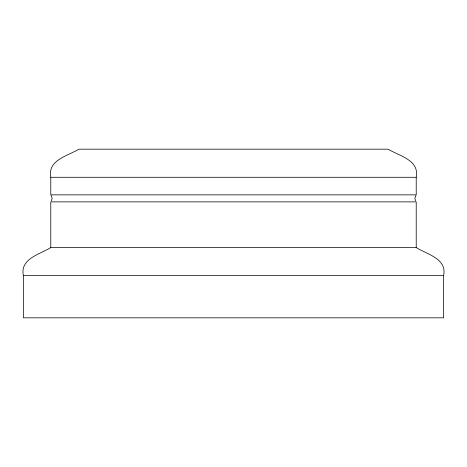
<?xml version="1.0" encoding="UTF-8"?>
<svg xmlns="http://www.w3.org/2000/svg" width="467" height="467" viewBox="0 0 467 467"><rect width="100%" height="100%" fill="white"/><g stroke="black" fill="none" stroke-linecap="round" stroke-linejoin="round"><path stroke-width="0.7" d="M50.78 177.285C47.371 159.988 67.82 155.937 78.888 149.177L388.112 149.177C399.18 155.937 419.629 159.988 416.22 177.285L416.22 194.856L50.78 194.856L50.78 177.285L416.22 177.285M443.627 275.658C447.211 258.619 427.066 254.363 416.22 247.551L50.78 247.551C39.934 254.363 19.789 258.619 23.373 275.658L23.373 317.823L443.627 317.823L443.627 275.658L23.373 275.658M51.288 200.927L52.193 198.364L51.049 195.352M415.951 195.352L414.807 198.364L415.712 200.927M416.22 247.551L416.22 201.878L50.78 201.878L50.78 247.551"/></g></svg>
